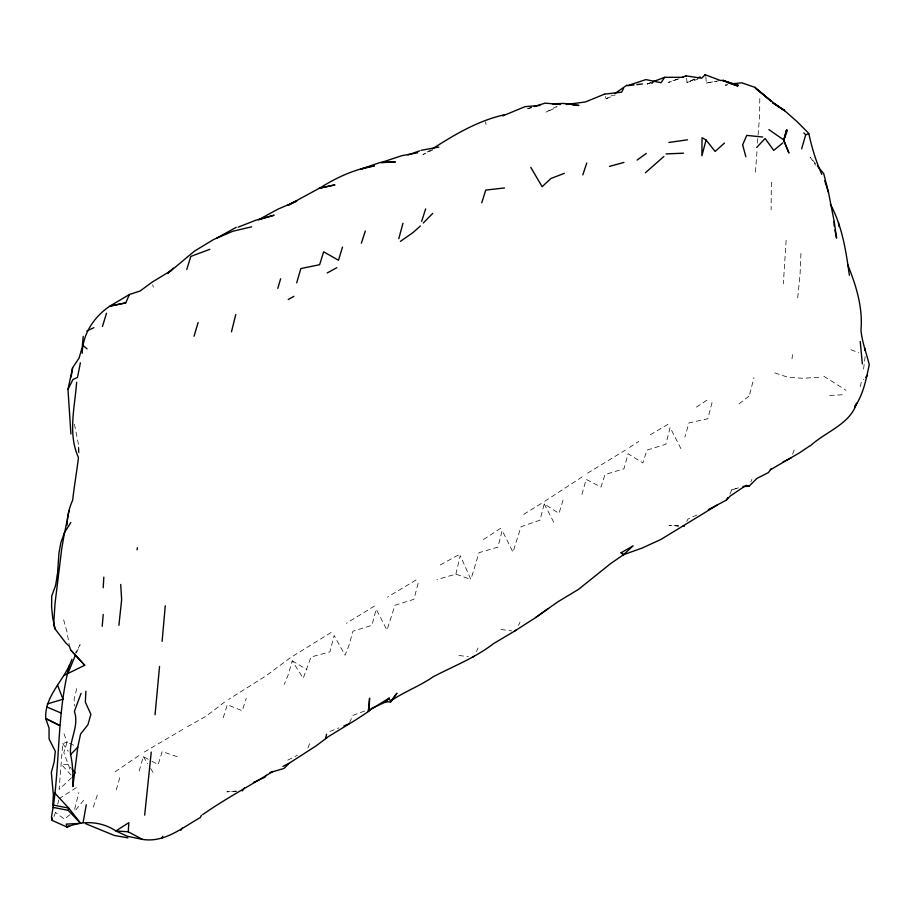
<?xml version="1.0" encoding="UTF-8"?>
<svg xmlns="http://www.w3.org/2000/svg" width="915" height="915" viewBox="0 0 915 915"><rect width="100%" height="100%" fill="white"/><g stroke="black" fill="none" stroke-linecap="round" stroke-linejoin="round"><path stroke-width="0.69" stroke-dasharray="4.58 3.43" d="M771.356 182.257L771.105 209.787M64.004 733.773L67.127 742.168L62.735 743.586L59.109 789.473L72.994 776.389M78.61 452.399L78.793 445.96L74.458 424.274M786.134 240.245L783.343 283.799M757.437 143.117L759.633 115.77L759.782 97.47M800.945 253.421L800.099 273.654L797.674 298.301M78.496 451.564L78.793 445.96L79.079 454.263M755.435 172.146L757.117 149.614M863.566 369.031L865.144 356.575M791.99 358.829L792.562 354.677M860.455 386.645L861.244 382.058L863.932 379.176M53.985 816.523L56.467 809.889M57.725 804.308L58.674 800.133M455.876 574.14L460.245 555.611L470.905 579.447L455.876 574.14L436.958 579.572M76.734 688.618L74.138 699.037L74.332 705.957M74.63 809.169L78.884 792.596M749.717 394.193L753.96 377.678M563.034 500.196L558.985 513.395L544.219 503.891L539.987 520.132L521.001 526.731L512.983 552.18L502.186 530.506L497.932 547.124L479.003 552.671L470.905 579.447M712.042 402.554L707.81 418.784L688.972 422.902L684.866 437.141M418.144 583.312L413.923 599.314L394.971 605.261L386.999 630.069L376.156 609.184L371.925 625.334L352.984 631.19L348.867 645.635L345.047 655.266L334.135 635.479L329.903 651.869L310.997 657.004L303.242 678.267L292.182 660.824L288.065 675.213L284.291 684.351M581.974 494.409L586.126 479.369L601.006 487.089L604.998 474.565L623.938 468.8L628.09 453.76L642.879 462.967L646.894 450.134L665.846 444.267L670.112 427.511L680.932 448.682M139.172 771.048L143.289 756.602L150.723 760.617M116.205 789.954L120.277 776.092M223.249 717.715L227.275 704.744L242.269 710.738L246.261 698.282M67.127 742.168L63.81 752.439L70.855 771.539M93.341 807.076L97.299 795.055M307.92 747.99L310.791 740.544M792.55 454.263L794.941 448.19M750.906 481.69L751.878 479.369M349.53 722.656L352.733 715.438L365.417 710.738M76.403 652.99L80.12 644.709L75.327 653.23M476.463 651.537L478.065 647.98M729.907 494.031L731.76 489.902L738.485 487.798M518.462 625.425L520.052 622.051M686.753 521.493L687.977 519.068L699.449 513.818M75.785 809.958L83.814 800.019M69.826 814.693L64.485 819.188L55.838 812.669M224.587 702.045L206.207 716.182L185.756 727.642M738.977 403.927L749.202 395.932M290.204 657.851L265.83 675.933L228.556 699.46M431.217 149.683L423.005 154.578L432.749 149.934M587.556 473.181L625.368 450.123M115.153 771.78L141.162 754.052M544.791 501.26L583.404 476.075M500.722 528.252L481.622 540.708M696.418 407.106L709.765 398.311M629.474 447.446L638.807 441.35M58.995 798.738L76.608 787.483M293.189 655.975L332.099 631.888M523.757 514.356L543.064 502.369M374.521 606.027L346.35 623.298M416.05 579.984L387.434 597.152M144.33 752.016L184.464 728.397M667.984 424.308L650.371 434.751M440.241 564.932L459.547 554.364M605.375 96.452L606.13 98.809L612.73 95.091M557.121 106.197L545.878 112.225L556.24 107.604M287.779 760.113L297.375 755.287M606.13 98.809L615.166 94.943M694.771 79.113L686.993 82.407L686.456 76.483M694.908 79.113L686.993 82.407L697.699 79.353M329.938 731.462L338.836 727.917M651.331 82.43L647.34 83.974L646.264 80.703M651.228 82.487L647.34 83.974L652.83 83.471M677.306 79.148L668.488 82.419L679.182 78.701M531.592 107.398L526.171 109.102L531.684 107.638M731.76 489.902L739.229 487.592M705.865 76.86L706.323 83.048L718.961 80.726M727.768 84.638L725.126 85.118L729.106 85.175M706.323 83.048L716.777 81.309M236.219 791.052L226.851 791.807L236.665 791.258M818.662 377.277L803.233 378.284L787.929 377.266L772.878 372.245M829.676 395.44L845.083 394.674M501.008 629.543L511.737 630.881M459.01 655.46L468.377 656.73M177.224 756.705L162.184 751.581L158.158 764.631L151.959 761.28M850.95 349.747L858.785 352.71M69.494 743.277L75.419 746.068M823.832 376.225L846.009 390.305M292.182 660.824L307.005 669.586M71.015 774.982L61.591 764.665L67.641 764.254L71.359 768.428M815.562 163.694L810.13 157.06L815.574 165.157M62.735 743.586L68.236 751.284M143.289 756.602L147.704 763.773M150.643 768.543L154.326 774.525M544.219 503.891L555.062 524.764M63.638 619.855L66.921 631.556L69.494 646.482M152.691 284.737L153.343 287.264M485.407 121.878L486.059 124.429M678.701 525.931L669.002 525.416L678.736 525.999"/><path stroke-width="1.37" d="M81.058 693.364L74.401 711.447C79.536 726.453 68.922 739.823 70.604 754.578C72.983 765.089 73.017 775.874 72.845 786.591L77.786 747.178L80.566 734.07L87.954 724.68L90.882 714.318L85.347 702.137L85.873 691.26M834.091 225.971L834.194 221.499L828.498 192.459L823.717 173.633L817.37 165.901M67.035 525.187L67.275 521.07M52.738 805.669L53.356 794.815L51.332 772.397L54.168 762.023L55.312 751.284L49.09 738.954L49.033 727.951L45.75 718.584C44.332 695.537 64.999 679.868 71.908 659.315M103.201 587.75L103.807 577.102M201.437 815.379L200.236 817.598C182.337 827.606 164.483 843.058 142.397 839.364L128.249 831.781L128.855 822.654L115.896 830.946C101.428 821.258 82.899 820.183 67.081 827.126L52.144 820.389L51.434 817.049L53.482 805.12C59.99 758.501 57.313 710.932 69.506 665.079M165.272 605.776L162.104 641.404M63.821 675.522L84.718 665.274L70.672 649.97L69.494 646.482L65.8 642.982L55.22 629.165L52.738 618.197L51.606 606.954L51.732 595.997L55.495 585.817L57.462 574.574L58.972 552.923L60.928 542.355L64.519 532.564L70.821 522.511M102.206 626.295L103.223 614.514M83.219 336.354L82.213 347.128L79.079 358.12L72.617 367.716L67.973 389.367L70.913 433.95M144.673 815.139L151.25 752.107M159.553 666.394L155.047 714.729M368.436 710.051L369.591 698.168L369.1 710.532L368.139 711.149L368.436 710.051L369.1 710.532L389.161 698.111L390.739 701.874L385.993 701.828L371.753 708.393L368.345 711.607L356.427 719.464L328.233 736.724L316.201 745.794L289.117 763.293L282.941 766.427M76.62 382.264C74.881 407.129 67.641 433.893 78.461 457.557C76.757 471.9 74.252 485.854 72.651 500.253C69.86 506.464 67.984 512.938 67.481 519.743M118.904 625.288L121.649 599.771L120.711 584.468M82.201 353.362C82.727 333.609 94.073 316.773 110.189 305.896L125.744 302.865L129.484 294.481L140.132 290.97L152.039 282.209L171.357 270.451L194.346 251.202L213.664 239.478L232.753 231.278L251.614 226.817M71.153 377.014L72.617 367.716M726.053 82.11L737.902 86.056L723.365 80.371L723.41 81.241L723.365 80.371L720.368 80.463L705.145 74.721L701.713 78.198L686.124 75.888L682.35 77.283M810.461 445.765C825.547 431.697 849.989 424.388 856.703 403.206L854.621 406.878C863.394 394.628 866.139 379.233 869.25 364.719C866.516 353.11 861.919 341.97 860.981 329.972C862.959 307.337 856.005 285.103 847.645 264.618M137.044 549.789L137.399 547.719M64.519 532.564L61.694 549.011L55.049 603.271L53.619 625.139L55.22 629.165M83.116 822.494L86.273 804.777M80.383 362.843L77.478 377.495L72.994 379.462L67.973 389.367M64.759 532.198L69.048 510.673M325.591 738.645L326.563 734.23M391.517 700.49L396.961 693.204L390.739 701.874L391.517 700.49C404.556 691.568 419.562 686.204 432.578 677.169L432.909 676.94C453.371 666.143 475.205 657.874 493.665 643.508L514.424 631.213L535.698 617.545L557.601 601.979L578.452 589.42L610.614 563.594L623.527 554.707L642.353 547.959L660.939 539.438L717.406 504.943M231.472 331.848L235.784 314.497M706.083 139.995L701.885 155.744L702.057 137.673L706.083 139.995L715.107 151.467L724.474 143.06M68.785 825.856L67.081 827.126L66.2 824.118L80.657 823.351L68.133 810.335L68.739 808.105L54.648 792.939M398.78 238.701L402.955 223.294M296.7 282.861L300.818 268.575L319.632 264.709L323.658 251.808L338.493 260.237L342.519 247.119M801.62 148.836L805.703 134.837L808.906 133.624M277.783 288.385L280.619 278.8M194.049 336.251L198.12 322.549M102.469 326.472L106.517 313.17M186.786 269.456L190.812 256.417L209.832 249.326M481.759 202.764L485.762 190.091L504.474 187.952M421.666 221.281L425.647 208.917M361.345 243.218L365.325 231.026M582.809 174.902L586.767 163.007M787.415 130.262L783.72 140.372L788.913 152.999L783.606 139.835L768.886 129.587M67.79 673.577L75.35 655.346M742.58 145.05L746.743 135.386L762.698 137.044M72.891 777.052L75.076 772.603L72.285 769.469M161.783 838.312L162.79 836.253M623.561 88.446L621.628 92.186L604.895 94.085M180.861 830.317L182.119 828.041M708.302 509.678L726.316 500.173L727.757 497.714M266.139 775.257L264.915 777.258L253.444 782.474M683.196 77.306L664.622 77.295L661.065 82.705L645.899 79.605L627.152 85.758L626.981 85.072L614.926 93.547M771.231 468.594L768.406 472.598L756.865 478.454L748.962 486.345L742.957 486.448M242.269 790.937L244.385 787.941M385.993 701.828L389.161 698.111M865.716 377.255L867.512 375.333M756.705 147.418L765.123 138.474L773.724 150.403L782.794 142.934M726.316 500.173L730.227 496.044L743.346 487.203L746.549 485.282L748.962 486.345M70.604 754.578L77.786 747.178M423.313 222.997L432.761 213.367M289.117 763.293L284.039 768.463L269.936 772.523M663.844 156.511L645.361 172.786M173.347 268.095L167.342 273.505L171.357 270.451M420.351 226.028L413.123 232.467L400.381 241.388M637.149 160.034L646.31 153.411M535.778 617.453L548.371 608.498M432.326 148.928C454.686 134.516 477.893 120.791 504.028 114.867M809.672 445.982L799.71 452.696L770.487 469.727M514.424 631.213L516.346 629.92M129.484 294.481L110.189 305.896M202.638 814.636C225.204 798.852 249.509 785.951 272.887 771.448M216.798 238.083L236.207 227.343M621.079 552.74L633.146 545.798L623.607 554.662L621.079 552.74L623.527 554.707M288.214 299.548L293.864 296.334M327.193 272.956L336.823 267.706M472.392 657.267L474.325 656.272M782.725 462.144L791.12 457.9M86.822 331.036L93.89 327.662M502.575 115.953L525.119 106.632L539.942 105.442M697.539 78.004L700.181 76.906M604.609 94.096L585.451 101.942L566.236 104.55M238.117 227.172L255.903 220.195L274.123 215.208L258.476 219.794L277.703 209.295L296.803 201.003L287.699 205.44L319.392 188.227L334.97 184.853L319.61 188.204C336.354 177.476 354.757 169.138 374.464 165.809L360.956 169.103L379.942 162.538L395.349 161.966L381.029 162.584L402.165 155.596L417.709 152.805M343.914 725.881L348.992 723.856M652.658 81.927L664.622 77.295M652.532 81.984L656.421 80.497M564.338 173.358L550.933 178.482L542.138 186.694L530.769 167.376M407.896 154.967L419.665 150.872M534.291 106.54L545.123 103.143L560.403 104.516M47.306 703.978L62.975 699.197L57.553 685.163M609.436 166.404L623.95 162.435M110.669 306.148L125.744 302.865M438.834 147.041L421.072 150.346M733.064 83.688L741.779 82.819L754.989 87.371L771.482 101.405L756.751 89.19L771.356 101.222L784.51 110.601L772.809 102.869L784.51 110.601M668.899 142.454L687.52 139.801M628.536 85.598L634.095 84.935M636.863 84.603L642.421 83.94M666.063 153.914L683.471 153.194M552.488 103.83L563.674 103.452L578.921 105.442L573.305 105.168M735.763 85.278L738.416 85.312L723.513 80.657M128.249 831.781L115.896 830.946L127.185 836.23L142.397 839.364M682.853 526.148L684.306 526.342M127.871 837.843L114.341 835.464L85.861 823.797M53.482 805.12L68.739 808.105L80.657 823.351M52.956 807.373L68.133 810.335M46.722 706.918L60.893 712.968M45.75 718.584L59.612 725.469L46.379 718.824M83.322 345.744L87.074 348.855M783.011 109.251L796.931 121.489L808.643 133.247M803.85 132.892L805.703 134.837M70.672 649.97L84.718 665.274M754.989 87.371L756.316 89.213M705.145 74.721L705.774 75.625M686.124 75.888L686.456 76.483M830.397 204.285C842.223 226.097 845.986 251.007 849.383 275.266M821.796 174.399C816.089 161.555 811.937 147.956 808.963 134.219M824.689 180.655L828.498 192.459M742.877 145.657L745.839 156.739M834.926 230.031L836.585 238.163L834.194 221.499M838.472 222.757L839.032 226.543M862.365 363.918L860.226 341.478M864.709 347.952L864.915 350.365M57.462 574.574L57.542 577.342M52.098 817.907L52.144 820.389M786.568 129.839L783.72 140.372L786.568 129.839"/></g></svg>
